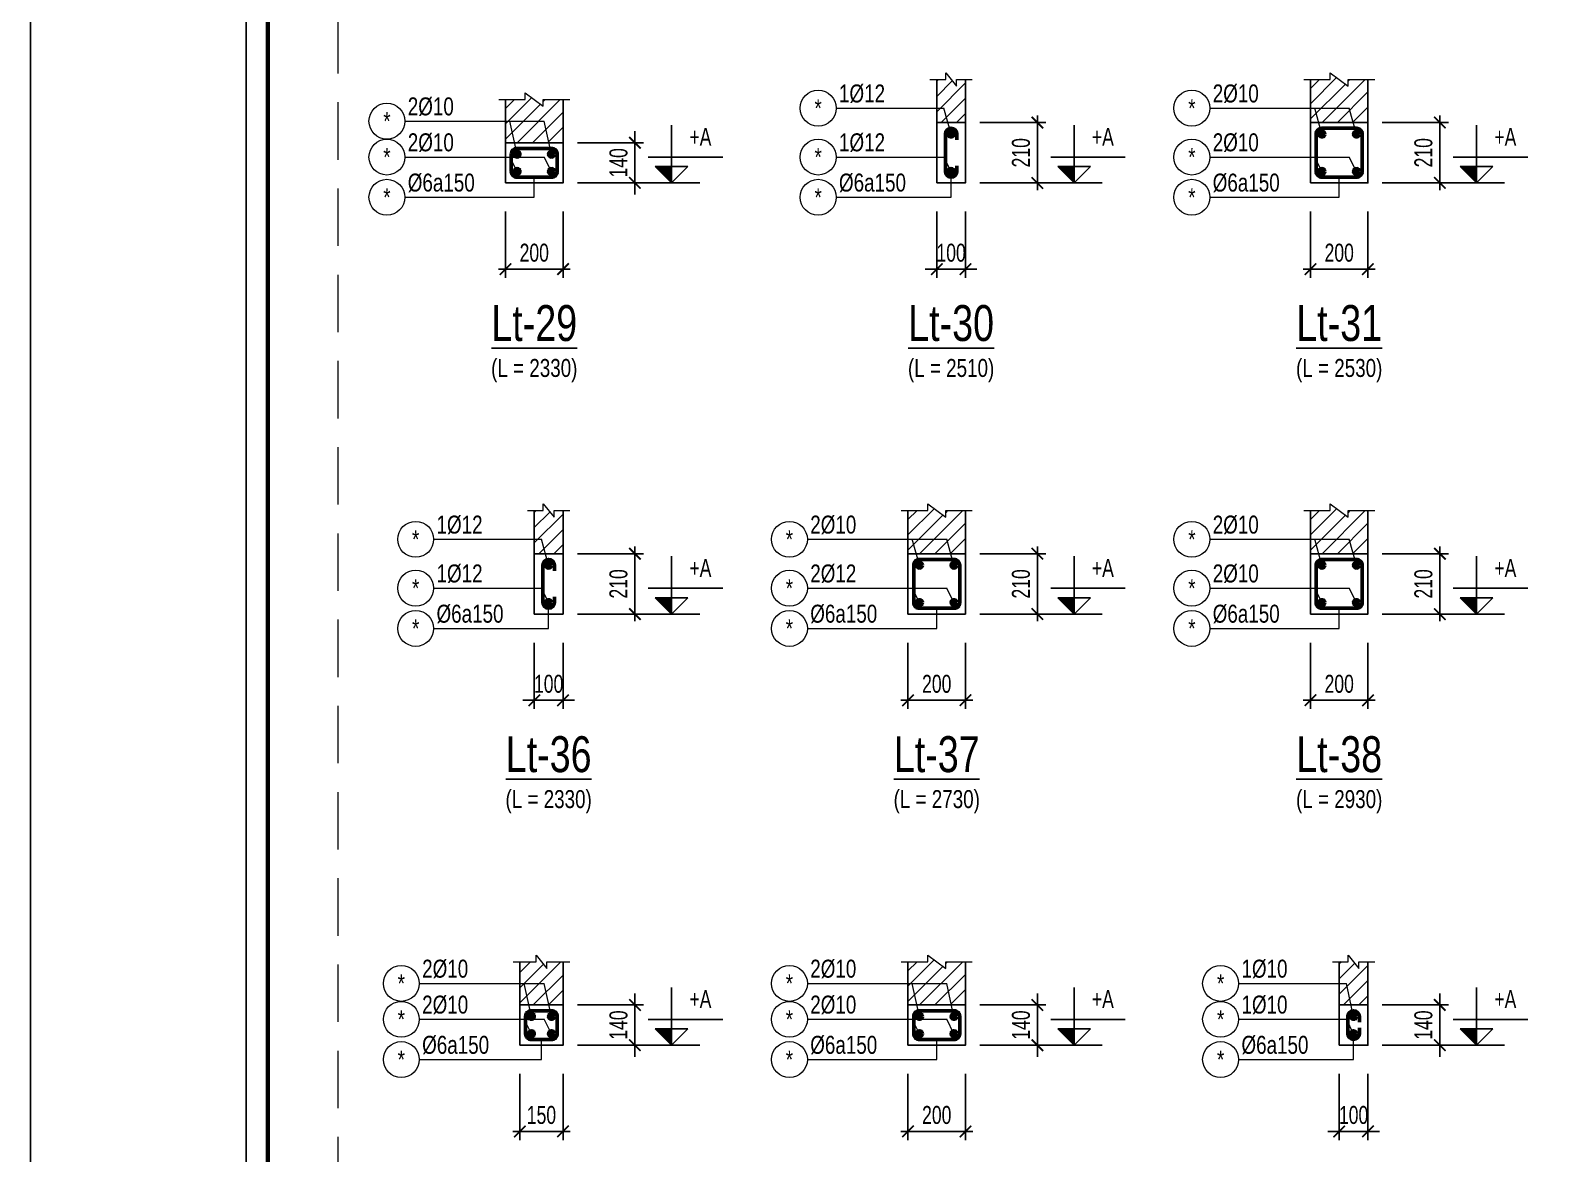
# Model space of a CAD drawing. Header units: millimetres. Extents: x 0 to 84100, y 0 to 158663.
# Drawn here: x 0 to 5318, y 18773 to 22680 of the extents above; entities that cross this region are included whole.
import ezdxf
from ezdxf.enums import TextEntityAlignment as Align

# ---------------------------------------------------------------- set-up
doc = ezdxf.new("R2010")
doc.units = ezdxf.units.MM
doc.header["$LTSCALE"] = 800
doc.header["$MEASUREMENT"] = 0
doc.linetypes.add('HIDDEN', pattern=[0.375, 0.25, -0.125])
doc.layers.get('DEFPOINTS').update_dxf_attribs({"color": 87})
for name, color, linetype in [('CDC-KHUNGTEN', 9, 'Continuous'), ('CDC.02.DIM', 1, 'Continuous'), ('CDC.03.BORDER', 3, 'Continuous'), ('CDC.06.TEXT', 2, 'Continuous'), ('CDC.10.HATCH', 9, 'Continuous')]:
    doc.layers.add(name, color=color, linetype=linetype)
for name, color, linetype, lineweight in [('CDC.04.HIDDEN', 8, 'HIDDEN', 15), ('CDC.05.STEEL', 4, 'Continuous', 50), ('CDC.11.NOTE', 8, 'Continuous', 18), ('CDC.14.STEELNUM', 9, 'Continuous', 18), ('STEEL_NODE', 6, 'Continuous', 50)]:
    doc.layers.add(name, color=color, linetype=linetype, lineweight=lineweight)
doc.styles.add('KCS_BIGTEXT', font='arial.ttf', dxfattribs={"width": 0.7})
doc.styles.add('KCS_SMTEXT', font='arial.ttf', dxfattribs={"width": 0.7})
doc.dimstyles.new('KCS_DIM25', dxfattribs={"dimtxt": 62.5, "dimasz": 40, "dimexe": 30, "dimexo": 0, "dimgap": 25, "dimtad": 1, "dimdec": 0, "dimzin": 13, "dimdsep": 46, "dimtxsty": 'KCS_SMTEXT', "dimblk": 'ARCHTICK', "dimcen": 0, "dimdle": 25, "dimclrd": 1, "dimclre": 1, "dimclrt": 2, "dimadec": 0, "dimazin": 0, "dimtfac": 1, "dimtdec": 0, "dimtix": 1, "dimtmove": 2, "dimatfit": 3, "dimfxl": 1, "dimtolj": 1, "dimtzin": 13, "dimarcsym": 0})

# ---------------------------------------------------------------- blocks, each defined once
blk = doc.blocks.new('_ArchTick')
at = {"color": 0, "linetype": 'ByBlock', "const_width": 0.15}
blk.add_lwpolyline([(-0.5, -0.5), (0.5, 0.5)], dxfattribs=at)
blk = doc.blocks.new('*D301')
at = {"layer": 'CDC.02.DIM', "color": 1, "lineweight": -2, "transparency": 16777216}
for p, q in [((1702.1, 19050), (1702.1, 18820)), ((1852.1, 19050), (1852.1, 18820)), ((1677.1, 18850), (1877.1, 18850))]:
    blk.add_line(p, q, dxfattribs=at)
at = {"layer": 'DEFPOINTS', "color": 0, "transparency": 16777216}
for p in [(1702.1, 19050), (1852.1, 19050), (1852.1, 18850)]:
    blk.add_point(p, dxfattribs=at)
at = {"layer": 'CDC.02.DIM', "color": 1, "lineweight": -2, "transparency": 16777216, "xscale": 40, "yscale": 40, "zscale": 40, "rotation": 180}
blk.add_blockref('_ArchTick', (1702.1, 18850), dxfattribs=at)
at = {"layer": 'CDC.02.DIM', "color": 1, "lineweight": -2, "transparency": 16777216, "xscale": 40, "yscale": 40, "zscale": 40}
blk.add_blockref('_ArchTick', (1852.1, 18850), dxfattribs=at)
at = {"layer": 'CDC.02.DIM', "color": 2, "transparency": 16777216, "insert": (1777.1, 18906.9), "char_height": 62.5, "attachment_point": 5, "style": 'KCS_SMTEXT'}
blk.add_mtext('\\A1;150', dxfattribs=at)
blk = doc.blocks.new('*D302')
at = {"layer": 'CDC.02.DIM', "color": 1, "lineweight": -2, "transparency": 16777216}
for p, q in [((2102.1, 19290), (2102.1, 19330)), ((1902.1, 19290), (2132.1, 19290)), ((2102.1, 19290), (2102.1, 19150)), ((1902.1, 19150), (2132.1, 19150)), ((2102.1, 19150), (2102.1, 19110))]:
    blk.add_line(p, q, dxfattribs=at)
at = {"layer": 'DEFPOINTS', "color": 0, "transparency": 16777216}
for p in [(1902.1, 19290), (1902.1, 19150), (2102.1, 19150)]:
    blk.add_point(p, dxfattribs=at)
at = {"layer": 'CDC.02.DIM', "color": 1, "lineweight": -2, "transparency": 16777216, "xscale": 40, "yscale": 40, "zscale": 40}
for p, rotation in [((2102.1, 19290), 270), ((2102.1, 19150), 90)]:
    blk.add_blockref('_ArchTick', p, dxfattribs=dict(at, rotation=rotation))
at = {"layer": 'CDC.02.DIM', "color": 2, "transparency": 16777216, "insert": (2045.2, 19220), "char_height": 62.5, "attachment_point": 5, "rotation": 90, "style": 'KCS_SMTEXT'}
blk.add_mtext('\\A1;140', dxfattribs=at)
blk = doc.blocks.new('KCS_SNODE')
at = {"layer": 'STEEL_NODE'}
blk.add_hatch(color=256, dxfattribs=at).paths.add_polyline_path([(10, 0, 1), (-10, 0, 1)])
blk.add_circle((0, 0), 10, dxfattribs=at)
blk = doc.blocks.new('*D303')
at = {"layer": 'CDC.02.DIM', "color": 1, "lineweight": -2, "transparency": 16777216}
for p, q in [((3052.1, 19050), (3052.1, 18820)), ((3252.1, 19050), (3252.1, 18820)), ((3027.1, 18850), (3277.1, 18850))]:
    blk.add_line(p, q, dxfattribs=at)
at = {"layer": 'DEFPOINTS', "color": 0, "transparency": 16777216}
for p in [(3052.1, 19050), (3252.1, 19050), (3252.1, 18850)]:
    blk.add_point(p, dxfattribs=at)
at = {"layer": 'CDC.02.DIM', "color": 1, "lineweight": -2, "transparency": 16777216, "xscale": 40, "yscale": 40, "zscale": 40, "rotation": 180}
blk.add_blockref('_ArchTick', (3052.1, 18850), dxfattribs=at)
at = {"layer": 'CDC.02.DIM', "color": 1, "lineweight": -2, "transparency": 16777216, "xscale": 40, "yscale": 40, "zscale": 40}
blk.add_blockref('_ArchTick', (3252.1, 18850), dxfattribs=at)
at = {"layer": 'CDC.02.DIM', "color": 2, "transparency": 16777216, "insert": (3152.1, 18906.9), "char_height": 62.5, "attachment_point": 5, "style": 'KCS_SMTEXT'}
blk.add_mtext('\\A1;200', dxfattribs=at)
blk = doc.blocks.new('*D304')
at = {"layer": 'CDC.02.DIM', "color": 1, "lineweight": -2, "transparency": 16777216}
for p, q in [((3502.1, 19290), (3502.1, 19330)), ((3302.1, 19290), (3532.1, 19290)), ((3502.1, 19290), (3502.1, 19150)), ((3302.1, 19150), (3532.1, 19150)), ((3502.1, 19150), (3502.1, 19110))]:
    blk.add_line(p, q, dxfattribs=at)
at = {"layer": 'DEFPOINTS', "color": 0, "transparency": 16777216}
for p in [(3302.1, 19290), (3302.1, 19150), (3502.1, 19150)]:
    blk.add_point(p, dxfattribs=at)
at = {"layer": 'CDC.02.DIM', "color": 1, "lineweight": -2, "transparency": 16777216, "xscale": 40, "yscale": 40, "zscale": 40}
for p, rotation in [((3502.1, 19290), 270), ((3502.1, 19150), 90)]:
    blk.add_blockref('_ArchTick', p, dxfattribs=dict(at, rotation=rotation))
at = {"layer": 'CDC.02.DIM', "color": 2, "transparency": 16777216, "insert": (3445.2, 19220), "char_height": 62.5, "attachment_point": 5, "rotation": 90, "style": 'KCS_SMTEXT'}
blk.add_mtext('\\A1;140', dxfattribs=at)
blk = doc.blocks.new('*D305')
at = {"layer": 'CDC.02.DIM', "color": 1, "lineweight": -2, "transparency": 16777216}
for p, q in [((4552.1, 19050), (4552.1, 18820)), ((4652.1, 19050), (4652.1, 18820)), ((4552.1, 18850), (4512.1, 18850)), ((4552.1, 18850), (4652.1, 18850)), ((4652.1, 18850), (4692.1, 18850))]:
    blk.add_line(p, q, dxfattribs=at)
at = {"layer": 'DEFPOINTS', "color": 0, "transparency": 16777216}
for p in [(4552.1, 19050), (4652.1, 19050), (4652.1, 18850)]:
    blk.add_point(p, dxfattribs=at)
at = {"layer": 'CDC.02.DIM', "color": 1, "lineweight": -2, "transparency": 16777216, "xscale": 40, "yscale": 40, "zscale": 40}
blk.add_blockref('_ArchTick', (4552.1, 18850), dxfattribs=at)
at = {"layer": 'CDC.02.DIM', "color": 1, "lineweight": -2, "transparency": 16777216, "xscale": 40, "yscale": 40, "zscale": 40, "rotation": 180}
blk.add_blockref('_ArchTick', (4652.1, 18850), dxfattribs=at)
at = {"layer": 'CDC.02.DIM', "color": 2, "transparency": 16777216, "insert": (4602.1, 18906.9), "char_height": 62.5, "attachment_point": 5, "style": 'KCS_SMTEXT'}
blk.add_mtext('\\A1;100', dxfattribs=at)
blk = doc.blocks.new('*D306')
at = {"layer": 'CDC.02.DIM', "color": 1, "lineweight": -2, "transparency": 16777216}
for p, q in [((4902.1, 19290), (4902.1, 19330)), ((4702.1, 19290), (4932.1, 19290)), ((4902.1, 19290), (4902.1, 19150)), ((4702.1, 19150), (4932.1, 19150)), ((4902.1, 19150), (4902.1, 19110))]:
    blk.add_line(p, q, dxfattribs=at)
at = {"layer": 'DEFPOINTS', "color": 0, "transparency": 16777216}
for p in [(4702.1, 19290), (4702.1, 19150), (4902.1, 19150)]:
    blk.add_point(p, dxfattribs=at)
at = {"layer": 'CDC.02.DIM', "color": 1, "lineweight": -2, "transparency": 16777216, "xscale": 40, "yscale": 40, "zscale": 40}
for p, rotation in [((4902.1, 19290), 270), ((4902.1, 19150), 90)]:
    blk.add_blockref('_ArchTick', p, dxfattribs=dict(at, rotation=rotation))
at = {"layer": 'CDC.02.DIM', "color": 2, "transparency": 16777216, "insert": (4845.2, 19220), "char_height": 62.5, "attachment_point": 5, "rotation": 90, "style": 'KCS_SMTEXT'}
blk.add_mtext('\\A1;140', dxfattribs=at)
blk = doc.blocks.new('*D325')
at = {"layer": 'CDC.02.DIM', "color": 1, "lineweight": -2, "transparency": 16777216}
for p, q in [((1652.1, 22050), (1652.1, 21820)), ((1852.1, 22050), (1852.1, 21820)), ((1627.1, 21850), (1877.1, 21850))]:
    blk.add_line(p, q, dxfattribs=at)
at = {"layer": 'DEFPOINTS', "color": 0, "transparency": 16777216}
for p in [(1652.1, 22050), (1852.1, 22050), (1852.1, 21850)]:
    blk.add_point(p, dxfattribs=at)
at = {"layer": 'CDC.02.DIM', "color": 1, "lineweight": -2, "transparency": 16777216, "xscale": 40, "yscale": 40, "zscale": 40, "rotation": 180}
blk.add_blockref('_ArchTick', (1652.1, 21850), dxfattribs=at)
at = {"layer": 'CDC.02.DIM', "color": 1, "lineweight": -2, "transparency": 16777216, "xscale": 40, "yscale": 40, "zscale": 40}
blk.add_blockref('_ArchTick', (1852.1, 21850), dxfattribs=at)
at = {"layer": 'CDC.02.DIM', "color": 2, "transparency": 16777216, "insert": (1752.1, 21906.9), "char_height": 62.5, "attachment_point": 5, "style": 'KCS_SMTEXT'}
blk.add_mtext('\\A1;200', dxfattribs=at)
blk = doc.blocks.new('*D326')
at = {"layer": 'CDC.02.DIM', "color": 1, "lineweight": -2, "transparency": 16777216}
for p, q in [((1902.1, 22290), (2132.1, 22290)), ((2102.1, 22290), (2102.1, 22330)), ((2102.1, 22290), (2102.1, 22150)), ((1902.1, 22150), (2132.1, 22150)), ((2102.1, 22150), (2102.1, 22110))]:
    blk.add_line(p, q, dxfattribs=at)
at = {"layer": 'DEFPOINTS', "color": 0, "transparency": 16777216}
for p in [(1902.1, 22290), (1902.1, 22150), (2102.1, 22150)]:
    blk.add_point(p, dxfattribs=at)
at = {"layer": 'CDC.02.DIM', "color": 1, "lineweight": -2, "transparency": 16777216, "xscale": 40, "yscale": 40, "zscale": 40}
for p, rotation in [((2102.1, 22290), 270), ((2102.1, 22150), 90)]:
    blk.add_blockref('_ArchTick', p, dxfattribs=dict(at, rotation=rotation))
at = {"layer": 'CDC.02.DIM', "color": 2, "transparency": 16777216, "insert": (2045.2, 22220), "char_height": 62.5, "attachment_point": 5, "rotation": 90, "style": 'KCS_SMTEXT'}
blk.add_mtext('\\A1;140', dxfattribs=at)
blk = doc.blocks.new('*D327')
at = {"layer": 'CDC.02.DIM', "color": 1, "lineweight": -2, "transparency": 16777216}
for p, q in [((3152.1, 22050), (3152.1, 21820)), ((3252.1, 22050), (3252.1, 21820)), ((3152.1, 21850), (3112.1, 21850)), ((3152.1, 21850), (3252.1, 21850)), ((3252.1, 21850), (3292.1, 21850))]:
    blk.add_line(p, q, dxfattribs=at)
at = {"layer": 'DEFPOINTS', "color": 0, "transparency": 16777216}
for p in [(3152.1, 22050), (3252.1, 22050), (3252.1, 21850)]:
    blk.add_point(p, dxfattribs=at)
at = {"layer": 'CDC.02.DIM', "color": 1, "lineweight": -2, "transparency": 16777216, "xscale": 40, "yscale": 40, "zscale": 40}
blk.add_blockref('_ArchTick', (3152.1, 21850), dxfattribs=at)
at = {"layer": 'CDC.02.DIM', "color": 1, "lineweight": -2, "transparency": 16777216, "xscale": 40, "yscale": 40, "zscale": 40, "rotation": 180}
blk.add_blockref('_ArchTick', (3252.1, 21850), dxfattribs=at)
at = {"layer": 'CDC.02.DIM', "color": 2, "transparency": 16777216, "insert": (3202.1, 21906.9), "char_height": 62.5, "attachment_point": 5, "style": 'KCS_SMTEXT'}
blk.add_mtext('\\A1;100', dxfattribs=at)
blk = doc.blocks.new('*D328')
at = {"layer": 'CDC.02.DIM', "color": 1, "lineweight": -2, "transparency": 16777216}
for p, q in [((3302.1, 22360), (3532.1, 22360)), ((3502.1, 22385), (3502.1, 22125)), ((3302.1, 22150), (3532.1, 22150))]:
    blk.add_line(p, q, dxfattribs=at)
at = {"layer": 'DEFPOINTS', "color": 0, "transparency": 16777216}
for p in [(3302.1, 22360), (3302.1, 22150), (3502.1, 22150)]:
    blk.add_point(p, dxfattribs=at)
at = {"layer": 'CDC.02.DIM', "color": 1, "lineweight": -2, "transparency": 16777216, "xscale": 40, "yscale": 40, "zscale": 40}
for p, rotation in [((3502.1, 22360), 90), ((3502.1, 22150), 270)]:
    blk.add_blockref('_ArchTick', p, dxfattribs=dict(at, rotation=rotation))
at = {"layer": 'CDC.02.DIM', "color": 2, "transparency": 16777216, "insert": (3445.2, 22255), "char_height": 62.5, "attachment_point": 5, "rotation": 90, "style": 'KCS_SMTEXT'}
blk.add_mtext('\\A1;210', dxfattribs=at)
blk = doc.blocks.new('*D329')
at = {"layer": 'CDC.02.DIM', "color": 1, "lineweight": -2, "transparency": 16777216}
for p, q in [((4452.1, 22050), (4452.1, 21820)), ((4652.1, 22050), (4652.1, 21820)), ((4427.1, 21850), (4677.1, 21850))]:
    blk.add_line(p, q, dxfattribs=at)
at = {"layer": 'DEFPOINTS', "color": 0, "transparency": 16777216}
for p in [(4452.1, 22050), (4652.1, 22050), (4652.1, 21850)]:
    blk.add_point(p, dxfattribs=at)
at = {"layer": 'CDC.02.DIM', "color": 1, "lineweight": -2, "transparency": 16777216, "xscale": 40, "yscale": 40, "zscale": 40, "rotation": 180}
blk.add_blockref('_ArchTick', (4452.1, 21850), dxfattribs=at)
at = {"layer": 'CDC.02.DIM', "color": 1, "lineweight": -2, "transparency": 16777216, "xscale": 40, "yscale": 40, "zscale": 40}
blk.add_blockref('_ArchTick', (4652.1, 21850), dxfattribs=at)
at = {"layer": 'CDC.02.DIM', "color": 2, "transparency": 16777216, "insert": (4552.1, 21906.9), "char_height": 62.5, "attachment_point": 5, "style": 'KCS_SMTEXT'}
blk.add_mtext('\\A1;200', dxfattribs=at)
blk = doc.blocks.new('*D330')
at = {"layer": 'CDC.02.DIM', "color": 1, "lineweight": -2, "transparency": 16777216}
for p, q in [((4702.1, 22360), (4932.1, 22360)), ((4902.1, 22385), (4902.1, 22125)), ((4702.1, 22150), (4932.1, 22150))]:
    blk.add_line(p, q, dxfattribs=at)
at = {"layer": 'DEFPOINTS', "color": 0, "transparency": 16777216}
for p in [(4702.1, 22360), (4702.1, 22150), (4902.1, 22150)]:
    blk.add_point(p, dxfattribs=at)
at = {"layer": 'CDC.02.DIM', "color": 1, "lineweight": -2, "transparency": 16777216, "xscale": 40, "yscale": 40, "zscale": 40}
for p, rotation in [((4902.1, 22360), 90), ((4902.1, 22150), 270)]:
    blk.add_blockref('_ArchTick', p, dxfattribs=dict(at, rotation=rotation))
at = {"layer": 'CDC.02.DIM', "color": 2, "transparency": 16777216, "insert": (4845.2, 22255), "char_height": 62.5, "attachment_point": 5, "rotation": 90, "style": 'KCS_SMTEXT'}
blk.add_mtext('\\A1;210', dxfattribs=at)
blk = doc.blocks.new('*D337')
at = {"layer": 'CDC.02.DIM', "color": 1, "lineweight": -2, "transparency": 16777216}
for p, q in [((3052.1, 20550), (3052.1, 20320)), ((3252.1, 20550), (3252.1, 20320)), ((3027.1, 20350), (3277.1, 20350))]:
    blk.add_line(p, q, dxfattribs=at)
at = {"layer": 'DEFPOINTS', "color": 0, "transparency": 16777216}
for p in [(3052.1, 20550), (3252.1, 20550), (3252.1, 20350)]:
    blk.add_point(p, dxfattribs=at)
at = {"layer": 'CDC.02.DIM', "color": 1, "lineweight": -2, "transparency": 16777216, "xscale": 40, "yscale": 40, "zscale": 40, "rotation": 180}
blk.add_blockref('_ArchTick', (3052.1, 20350), dxfattribs=at)
at = {"layer": 'CDC.02.DIM', "color": 1, "lineweight": -2, "transparency": 16777216, "xscale": 40, "yscale": 40, "zscale": 40}
blk.add_blockref('_ArchTick', (3252.1, 20350), dxfattribs=at)
at = {"layer": 'CDC.02.DIM', "color": 2, "transparency": 16777216, "insert": (3152.1, 20406.9), "char_height": 62.5, "attachment_point": 5, "style": 'KCS_SMTEXT'}
blk.add_mtext('\\A1;200', dxfattribs=at)
blk = doc.blocks.new('*D338')
at = {"layer": 'CDC.02.DIM', "color": 1, "lineweight": -2, "transparency": 16777216}
for p, q in [((3302.1, 20860), (3532.1, 20860)), ((3502.1, 20885), (3502.1, 20625)), ((3302.1, 20650), (3532.1, 20650))]:
    blk.add_line(p, q, dxfattribs=at)
at = {"layer": 'DEFPOINTS', "color": 0, "transparency": 16777216}
for p in [(3302.1, 20860), (3302.1, 20650), (3502.1, 20650)]:
    blk.add_point(p, dxfattribs=at)
at = {"layer": 'CDC.02.DIM', "color": 1, "lineweight": -2, "transparency": 16777216, "xscale": 40, "yscale": 40, "zscale": 40}
for p, rotation in [((3502.1, 20860), 90), ((3502.1, 20650), 270)]:
    blk.add_blockref('_ArchTick', p, dxfattribs=dict(at, rotation=rotation))
at = {"layer": 'CDC.02.DIM', "color": 2, "transparency": 16777216, "insert": (3445.2, 20755), "char_height": 62.5, "attachment_point": 5, "rotation": 90, "style": 'KCS_SMTEXT'}
blk.add_mtext('\\A1;210', dxfattribs=at)
blk = doc.blocks.new('*D339')
at = {"layer": 'CDC.02.DIM', "color": 1, "lineweight": -2, "transparency": 16777216}
for p, q in [((1752.1, 20550), (1752.1, 20320)), ((1852.1, 20550), (1852.1, 20320)), ((1752.1, 20350), (1712.1, 20350)), ((1752.1, 20350), (1852.1, 20350)), ((1852.1, 20350), (1892.1, 20350))]:
    blk.add_line(p, q, dxfattribs=at)
at = {"layer": 'DEFPOINTS', "color": 0, "transparency": 16777216}
for p in [(1752.1, 20550), (1852.1, 20550), (1852.1, 20350)]:
    blk.add_point(p, dxfattribs=at)
at = {"layer": 'CDC.02.DIM', "color": 1, "lineweight": -2, "transparency": 16777216, "xscale": 40, "yscale": 40, "zscale": 40}
blk.add_blockref('_ArchTick', (1752.1, 20350), dxfattribs=at)
at = {"layer": 'CDC.02.DIM', "color": 1, "lineweight": -2, "transparency": 16777216, "xscale": 40, "yscale": 40, "zscale": 40, "rotation": 180}
blk.add_blockref('_ArchTick', (1852.1, 20350), dxfattribs=at)
at = {"layer": 'CDC.02.DIM', "color": 2, "transparency": 16777216, "insert": (1802.1, 20406.9), "char_height": 62.5, "attachment_point": 5, "style": 'KCS_SMTEXT'}
blk.add_mtext('\\A1;100', dxfattribs=at)
blk = doc.blocks.new('*D340')
at = {"layer": 'CDC.02.DIM', "color": 1, "lineweight": -2, "transparency": 16777216}
for p, q in [((1902.1, 20860), (2132.1, 20860)), ((2102.1, 20885), (2102.1, 20625)), ((1902.1, 20650), (2132.1, 20650))]:
    blk.add_line(p, q, dxfattribs=at)
at = {"layer": 'DEFPOINTS', "color": 0, "transparency": 16777216}
for p in [(1902.1, 20860), (1902.1, 20650), (2102.1, 20650)]:
    blk.add_point(p, dxfattribs=at)
at = {"layer": 'CDC.02.DIM', "color": 1, "lineweight": -2, "transparency": 16777216, "xscale": 40, "yscale": 40, "zscale": 40}
for p, rotation in [((2102.1, 20860), 90), ((2102.1, 20650), 270)]:
    blk.add_blockref('_ArchTick', p, dxfattribs=dict(at, rotation=rotation))
at = {"layer": 'CDC.02.DIM', "color": 2, "transparency": 16777216, "insert": (2045.2, 20755), "char_height": 62.5, "attachment_point": 5, "rotation": 90, "style": 'KCS_SMTEXT'}
blk.add_mtext('\\A1;210', dxfattribs=at)
blk = doc.blocks.new('*D341')
at = {"layer": 'CDC.02.DIM', "color": 1, "lineweight": -2, "transparency": 16777216}
for p, q in [((4452.1, 20550), (4452.1, 20320)), ((4652.1, 20550), (4652.1, 20320)), ((4427.1, 20350), (4677.1, 20350))]:
    blk.add_line(p, q, dxfattribs=at)
at = {"layer": 'DEFPOINTS', "color": 0, "transparency": 16777216}
for p in [(4452.1, 20550), (4652.1, 20550), (4652.1, 20350)]:
    blk.add_point(p, dxfattribs=at)
at = {"layer": 'CDC.02.DIM', "color": 1, "lineweight": -2, "transparency": 16777216, "xscale": 40, "yscale": 40, "zscale": 40, "rotation": 180}
blk.add_blockref('_ArchTick', (4452.1, 20350), dxfattribs=at)
at = {"layer": 'CDC.02.DIM', "color": 1, "lineweight": -2, "transparency": 16777216, "xscale": 40, "yscale": 40, "zscale": 40}
blk.add_blockref('_ArchTick', (4652.1, 20350), dxfattribs=at)
at = {"layer": 'CDC.02.DIM', "color": 2, "transparency": 16777216, "insert": (4552.1, 20406.9), "char_height": 62.5, "attachment_point": 5, "style": 'KCS_SMTEXT'}
blk.add_mtext('\\A1;200', dxfattribs=at)
blk = doc.blocks.new('*D342')
at = {"layer": 'CDC.02.DIM', "color": 1, "lineweight": -2, "transparency": 16777216}
for p, q in [((4702.1, 20860), (4932.1, 20860)), ((4902.1, 20885), (4902.1, 20625)), ((4702.1, 20650), (4932.1, 20650))]:
    blk.add_line(p, q, dxfattribs=at)
at = {"layer": 'DEFPOINTS', "color": 0, "transparency": 16777216}
for p in [(4702.1, 20860), (4702.1, 20650), (4902.1, 20650)]:
    blk.add_point(p, dxfattribs=at)
at = {"layer": 'CDC.02.DIM', "color": 1, "lineweight": -2, "transparency": 16777216, "xscale": 40, "yscale": 40, "zscale": 40}
for p, rotation in [((4902.1, 20860), 90), ((4902.1, 20650), 270)]:
    blk.add_blockref('_ArchTick', p, dxfattribs=dict(at, rotation=rotation))
at = {"layer": 'CDC.02.DIM', "color": 2, "transparency": 16777216, "insert": (4845.2, 20755), "char_height": 62.5, "attachment_point": 5, "rotation": 90, "style": 'KCS_SMTEXT'}
blk.add_mtext('\\A1;210', dxfattribs=at)
blk = doc.blocks.new('Khung tên chuẩn')
at = {"layer": 'CDC-KHUNGTEN', "color": 8}
blk.add_lwpolyline([(75096, 1100), (83000, 1100), (83000, 58300), (3000, 58300), (3000, 1100), (75096, 1100)], dxfattribs=at)
at = {"layer": 'CDC-KHUNGTEN', "color": 255, "lineweight": 60}
blk.add_lwpolyline([(74900, 1400), (74900, 58000), (3300, 58000), (3300, 1400), (74900, 1400)], close=True, dxfattribs=at)
at = {"layer": 'DEFPOINTS', "color": 1, "ltscale": 0.2}
blk.add_lwpolyline([(0, 0), (0, 59400), (84100, 59400), (84100, 0), (0, 0)], close=True, dxfattribs=at)

msp = doc.modelspace()

# ---------------------------------------------------------------- hatches: boundary and pattern name
at = {"layer": 'CDC.10.HATCH'}
h = msp.add_hatch(dxfattribs=at)
h.set_pattern_fill('ANSI31', color=256, scale=300, style=0)
h.set_pattern_definition([(45, (181607.19, -980510.537), (-26.5165043, 26.5165043), [])])
h.paths.add_polyline_path([(3252.1, 22510), (3220.8, 22510), (3220.8, 22486.6), (3183.3, 22533.4), (3183.3, 22510), (3152.1, 22510), (3152.1, 22360), (3252.1, 22360)])
h = msp.add_hatch(dxfattribs=at)
h.set_pattern_fill('ANSI31', color=256, scale=300, style=0)
h.set_pattern_definition([(45, (184244.69, -980152.78), (-26.5165043, 26.5165043), [])])
h.paths.add_polyline_path([(4652.1, 22510), (4583.3, 22510), (4583.3, 22486.6), (4520.8, 22533.4), (4520.8, 22510), (4452.1, 22510), (4452.1, 22360), (4652.1, 22360)])
h = msp.add_hatch(dxfattribs=at)
h.set_pattern_fill('ANSI31', color=256, scale=300, style=0)
h.set_pattern_definition([(45, (181444.69, -980222.78), (-26.5165043, 26.5165043), [])])
h.paths.add_polyline_path([(1852.1, 22440), (1783.3, 22440), (1783.3, 22416.6), (1720.8, 22463.4), (1720.8, 22440), (1652.1, 22440), (1652.1, 22290), (1852.1, 22290)])
h = msp.add_hatch(dxfattribs=at)
h.set_pattern_fill('ANSI31', color=256, scale=300, style=0)
h.set_pattern_definition([(45, (180207.19, -982010.537), (-26.5165043, 26.5165043), [])])
h.paths.add_polyline_path([(1852.1, 21010), (1820.8, 21010), (1820.8, 20986.6), (1783.3, 21033.4), (1783.3, 21010), (1752.1, 21010), (1752.1, 20860), (1852.1, 20860)])
h = msp.add_hatch(dxfattribs=at)
h.set_pattern_fill('ANSI31', color=256, scale=300, style=0)
h.set_pattern_definition([(45, (182844.69, -981652.78), (-26.5165043, 26.5165043), [])])
h.paths.add_polyline_path([(3252.1, 21010), (3183.3, 21010), (3183.3, 20986.6), (3120.8, 21033.4), (3120.8, 21010), (3052.1, 21010), (3052.1, 20860), (3252.1, 20860)])
h = msp.add_hatch(dxfattribs=at)
h.set_pattern_fill('ANSI31', color=256, scale=300, style=0)
h.set_pattern_definition([(45, (184244.69, -981652.78), (-26.5165043, 26.5165043), [])])
h.paths.add_polyline_path([(4652.1, 21010), (4583.3, 21010), (4583.3, 20986.6), (4520.8, 21033.4), (4520.8, 21010), (4452.1, 21010), (4452.1, 20860), (4652.1, 20860)])
h = msp.add_hatch(dxfattribs=at)
h.set_pattern_fill('ANSI31', color=256, scale=300, style=0)
h.set_pattern_definition([(45, (176627.657, -974412.78), (-26.5165043, 26.5165043), [])])
h.paths.add_polyline_path([(1852.1, 19440), (1795.8, 19440), (1795.8, 19416.6), (1758.3, 19463.4), (1758.3, 19440), (1702.1, 19440), (1702.1, 19290), (1852.1, 19290)])
h = msp.add_hatch(dxfattribs=at)
h.set_pattern_fill('ANSI31', color=256, scale=300, style=0)
h.set_pattern_definition([(45, (182844.69, -983222.78), (-26.5165043, 26.5165043), [])])
h.paths.add_polyline_path([(3252.1, 19440), (3183.3, 19440), (3183.3, 19416.6), (3120.8, 19463.4), (3120.8, 19440), (3052.1, 19440), (3052.1, 19290), (3252.1, 19290)])
h = msp.add_hatch(dxfattribs=at)
h.set_pattern_fill('ANSI31', color=256, scale=300, style=0)
h.set_pattern_definition([(45, (183007.19, -983580.537), (-26.5165043, 26.5165043), [])])
h.paths.add_polyline_path([(4652.1, 19440), (4620.8, 19440), (4620.8, 19416.6), (4583.3, 19463.4), (4583.3, 19440), (4552.1, 19440), (4552.1, 19290), (4652.1, 19290)])

# ---------------------------------------------------------------- linework, layer by layer
at = {"layer": 'CDC.02.DIM', "color": 1, "linetype": 'ByBlock'}
for p, q in [((2229.8, 22150), (2229.8, 22351.1)), ((3629.8, 22150), (3629.8, 22351.1)), ((5029.8, 22150), (5029.8, 22351.1)), ((2408.1, 22239.9), (2148.6, 22239.9)), ((3808.1, 22239.9), (3548.6, 22239.9)), ((5208.1, 22239.9), (4948.6, 22239.9)), ((2286.6, 22206.8), (2173, 22206.8)), ((2229.8, 22150), (2173, 22206.8)), ((2229.8, 22150), (2286.6, 22206.8)), ((3686.6, 22206.8), (3573, 22206.8)), ((3629.8, 22150), (3573, 22206.8)), ((3629.8, 22150), (3686.6, 22206.8)), ((5086.6, 22206.8), (4973, 22206.8)), ((5029.8, 22150), (4973, 22206.8)), ((5029.8, 22150), (5086.6, 22206.8)), ((2327.5, 22150), (2132.1, 22150)), ((3727.5, 22150), (3532.1, 22150)), ((5127.5, 22150), (4932.1, 22150)), ((2229.8, 20650), (2229.8, 20851.1)), ((3629.8, 20650), (3629.8, 20851.1)), ((5029.8, 20650), (5029.8, 20851.1)), ((2408.1, 20739.9), (2148.6, 20739.9)), ((2286.6, 20706.8), (2173, 20706.8)), ((2229.8, 20650), (2173, 20706.8)), ((2229.8, 20650), (2286.6, 20706.8)), ((3808.1, 20739.9), (3548.6, 20739.9)), ((3686.6, 20706.8), (3573, 20706.8)), ((3629.8, 20650), (3573, 20706.8)), ((3629.8, 20650), (3686.6, 20706.8)), ((5208.1, 20739.9), (4948.6, 20739.9)), ((5086.6, 20706.8), (4973, 20706.8)), ((5029.8, 20650), (4973, 20706.8)), ((5029.8, 20650), (5086.6, 20706.8)), ((2327.5, 20650), (2132.1, 20650)), ((3727.5, 20650), (3532.1, 20650)), ((5127.5, 20650), (4932.1, 20650)), ((2229.8, 19150), (2229.8, 19351.1)), ((3629.8, 19150), (3629.8, 19351.1)), ((5029.8, 19150), (5029.8, 19351.1)), ((2408.1, 19239.9), (2148.6, 19239.9)), ((2286.6, 19206.8), (2173, 19206.8)), ((2229.8, 19150), (2173, 19206.8)), ((2229.8, 19150), (2286.6, 19206.8)), ((3808.1, 19239.9), (3548.6, 19239.9)), ((3686.6, 19206.8), (3573, 19206.8)), ((3629.8, 19150), (3573, 19206.8)), ((3629.8, 19150), (3686.6, 19206.8)), ((5208.1, 19239.9), (4948.6, 19239.9)), ((5086.6, 19206.8), (4973, 19206.8)), ((5029.8, 19150), (4973, 19206.8)), ((5029.8, 19150), (5086.6, 19206.8)), ((2327.5, 19150), (2132.1, 19150)), ((3727.5, 19150), (3532.1, 19150)), ((5127.5, 19150), (4932.1, 19150))]:
    msp.add_line(p, q, dxfattribs=at)
at = {"layer": 'CDC.02.DIM'}
for points in [[(2173, 22206.8), (2229.8, 22150), (2229.8, 22206.8)], [(2173, 22206.8), (2229.8, 22150), (2229.8, 22206.8)], [(2173, 22206.8), (2229.8, 22150), (2229.8, 22206.8)], [(2173, 22206.8), (2229.8, 22150), (2229.8, 22206.8)], [(3573, 22206.8), (3629.8, 22150), (3629.8, 22206.8)], [(3573, 22206.8), (3629.8, 22150), (3629.8, 22206.8)], [(3573, 22206.8), (3629.8, 22150), (3629.8, 22206.8)], [(3573, 22206.8), (3629.8, 22150), (3629.8, 22206.8)], [(4973, 22206.8), (5029.8, 22150), (5029.8, 22206.8)], [(4973, 22206.8), (5029.8, 22150), (5029.8, 22206.8)], [(4973, 22206.8), (5029.8, 22150), (5029.8, 22206.8)], [(4973, 22206.8), (5029.8, 22150), (5029.8, 22206.8)], [(2173, 20706.8), (2229.8, 20650), (2229.8, 20706.8)], [(2173, 20706.8), (2229.8, 20650), (2229.8, 20706.8)], [(2173, 20706.8), (2229.8, 20650), (2229.8, 20706.8)], [(2173, 20706.8), (2229.8, 20650), (2229.8, 20706.8)], [(3573, 20706.8), (3629.8, 20650), (3629.8, 20706.8)], [(3573, 20706.8), (3629.8, 20650), (3629.8, 20706.8)], [(3573, 20706.8), (3629.8, 20650), (3629.8, 20706.8)], [(3573, 20706.8), (3629.8, 20650), (3629.8, 20706.8)], [(4973, 20706.8), (5029.8, 20650), (5029.8, 20706.8)], [(4973, 20706.8), (5029.8, 20650), (5029.8, 20706.8)], [(4973, 20706.8), (5029.8, 20650), (5029.8, 20706.8)], [(4973, 20706.8), (5029.8, 20650), (5029.8, 20706.8)], [(2173, 19206.8), (2229.8, 19150), (2229.8, 19206.8)], [(2173, 19206.8), (2229.8, 19150), (2229.8, 19206.8)], [(2173, 19206.8), (2229.8, 19150), (2229.8, 19206.8)], [(2173, 19206.8), (2229.8, 19150), (2229.8, 19206.8)], [(3573, 19206.8), (3629.8, 19150), (3629.8, 19206.8)], [(3573, 19206.8), (3629.8, 19150), (3629.8, 19206.8)], [(3573, 19206.8), (3629.8, 19150), (3629.8, 19206.8)], [(3573, 19206.8), (3629.8, 19150), (3629.8, 19206.8)], [(4973, 19206.8), (5029.8, 19150), (5029.8, 19206.8)], [(4973, 19206.8), (5029.8, 19150), (5029.8, 19206.8)], [(4973, 19206.8), (5029.8, 19150), (5029.8, 19206.8)], [(4973, 19206.8), (5029.8, 19150), (5029.8, 19206.8)]]:
    msp.add_solid(points, dxfattribs=at)
at = {"layer": 'CDC.03.BORDER', "ltscale": 0.5}
for p, q in [((3152.1, 22360), (3152.1, 22510)), ((3252.1, 22360), (3252.1, 22510)), ((4452.1, 22360), (4452.1, 22510)), ((4652.1, 22360), (4652.1, 22510)), ((1652.1, 22290), (1652.1, 22440)), ((1852.1, 22290), (1852.1, 22440)), ((1752.1, 20860), (1752.1, 21010)), ((1852.1, 20860), (1852.1, 21010)), ((3052.1, 20860), (3052.1, 21010)), ((3252.1, 20860), (3252.1, 21010)), ((4452.1, 20860), (4452.1, 21010)), ((4652.1, 20860), (4652.1, 21010)), ((1702.1, 19290), (1702.1, 19440)), ((1852.1, 19290), (1852.1, 19440)), ((3052.1, 19290), (3052.1, 19440)), ((3252.1, 19290), (3252.1, 19440)), ((4552.1, 19290), (4552.1, 19440)), ((4652.1, 19290), (4652.1, 19440))]:
    msp.add_line(p, q, dxfattribs=at)
at = {"layer": 'CDC.03.BORDER'}
for points in [[(3152.1, 22150), (3252.1, 22150), (3252.1, 22360), (3152.1, 22360), (3152.1, 22150)], [(4452.1, 22150), (4652.1, 22150), (4652.1, 22360), (4452.1, 22360), (4452.1, 22150)], [(1652.1, 22150), (1852.1, 22150), (1852.1, 22290), (1652.1, 22290), (1652.1, 22150)], [(1752.1, 20650), (1852.1, 20650), (1852.1, 20860), (1752.1, 20860), (1752.1, 20650)], [(3052.1, 20650), (3252.1, 20650), (3252.1, 20860), (3052.1, 20860), (3052.1, 20650)], [(4452.1, 20650), (4652.1, 20650), (4652.1, 20860), (4452.1, 20860), (4452.1, 20650)], [(1702.1, 19150), (1852.1, 19150), (1852.1, 19290), (1702.1, 19290), (1702.1, 19150)], [(3052.1, 19150), (3252.1, 19150), (3252.1, 19290), (3052.1, 19290), (3052.1, 19150)], [(4552.1, 19150), (4652.1, 19150), (4652.1, 19290), (4552.1, 19290), (4552.1, 19150)]]:
    msp.add_lwpolyline(points, dxfattribs=at)
at = {"layer": 'CDC.04.HIDDEN'}
msp.add_line((1069.7, 15330.7), (1069.7, 28950), dxfattribs=at)
at = {"layer": 'CDC.05.STEEL'}
for points in [[(3222.1, 22300), (3222.1, 22320, 1), (3182.1, 22320), (3182.1, 22190, 1), (3222.1, 22190), (3222.1, 22210)], [(4472.1, 22320), (4472.1, 22190, 0.414214), (4492.1, 22170), (4612.1, 22170, 0.414214), (4632.1, 22190), (4632.1, 22320, 0.414214), (4612.1, 22340), (4492.1, 22340, 0.414214), (4472.1, 22320)], [(1672.1, 22250), (1672.1, 22190, 0.414214), (1692.1, 22170), (1812.1, 22170, 0.414214), (1832.1, 22190), (1832.1, 22250, 0.414214), (1812.1, 22270), (1692.1, 22270, 0.414214), (1672.1, 22250)], [(1822.1, 20800), (1822.1, 20820, 1), (1782.1, 20820), (1782.1, 20690, 1), (1822.1, 20690), (1822.1, 20710)], [(3072.1, 20820), (3072.1, 20690, 0.414214), (3092.1, 20670), (3212.1, 20670, 0.414214), (3232.1, 20690), (3232.1, 20820, 0.414214), (3212.1, 20840), (3092.1, 20840, 0.414214), (3072.1, 20820)], [(4472.1, 20820), (4472.1, 20690, 0.414214), (4492.1, 20670), (4612.1, 20670, 0.414214), (4632.1, 20690), (4632.1, 20820, 0.414214), (4612.1, 20840), (4492.1, 20840, 0.414214), (4472.1, 20820)], [(1722.1, 19250), (1722.1, 19190, 0.414214), (1742.1, 19170), (1812.1, 19170, 0.414214), (1832.1, 19190), (1832.1, 19250, 0.414214), (1812.1, 19270), (1742.1, 19270, 0.414214), (1722.1, 19250)], [(3072.1, 19250), (3072.1, 19190, 0.414214), (3092.1, 19170), (3212.1, 19170, 0.414214), (3232.1, 19190), (3232.1, 19250, 0.414214), (3212.1, 19270), (3092.1, 19270, 0.414214), (3072.1, 19250)], [(4622.1, 19230), (4622.1, 19250, 1), (4582.1, 19250), (4582.1, 19190, 1), (4622.1, 19190), (4622.1, 19210)]]:
    msp.add_lwpolyline(points, format="xyb", dxfattribs=at)
at = {"layer": 'CDC.11.NOTE'}
for p, q in [((2802.1, 22410), (3177.1, 22410)), ((3202.1, 22320), (3177.1, 22410)), ((4102.1, 22410), (4587.1, 22410)), ((4492.1, 22320), (4467.1, 22410)), ((4612.1, 22320), (4587.1, 22410)), ((1302.1, 22365), (1787.1, 22365)), ((1692.1, 22250), (1667.1, 22365)), ((1812.1, 22250), (1787.1, 22365)), ((1302.1, 22240), (1787.1, 22240)), ((1692.1, 22190), (1667.1, 22240)), ((1812.1, 22190), (1787.1, 22240)), ((2802.1, 22240), (3177.1, 22240)), ((3202.1, 22190), (3177.1, 22240)), ((4102.1, 22240), (4587.1, 22240)), ((4492.1, 22190), (4467.1, 22240)), ((4612.1, 22190), (4587.1, 22240)), ((1752.1, 22100), (1752.1, 22170)), ((3202.1, 22100), (3202.1, 22170)), ((4552.1, 22100), (4552.1, 22170)), ((1302.1, 22100), (1752.1, 22100)), ((2802.1, 22100), (3202.1, 22100)), ((4102.1, 22100), (4552.1, 22100)), ((1402.1, 20910), (1777.1, 20910)), ((1802.1, 20820), (1777.1, 20910)), ((2702.1, 20910), (3187.1, 20910)), ((3092.1, 20820), (3067.1, 20910)), ((3212.1, 20820), (3187.1, 20910)), ((4102.1, 20910), (4587.1, 20910)), ((4492.1, 20820), (4467.1, 20910)), ((4612.1, 20820), (4587.1, 20910)), ((1402.1, 20740), (1777.1, 20740)), ((1802.1, 20690), (1777.1, 20740)), ((2702.1, 20740), (3187.1, 20740)), ((3092.1, 20690), (3067.1, 20740)), ((3212.1, 20690), (3187.1, 20740)), ((4102.1, 20740), (4587.1, 20740)), ((4492.1, 20690), (4467.1, 20740)), ((4612.1, 20690), (4587.1, 20740)), ((1802.1, 20600), (1802.1, 20670)), ((3152.1, 20600), (3152.1, 20670)), ((4552.1, 20600), (4552.1, 20670)), ((1402.1, 20600), (1802.1, 20600)), ((2702.1, 20600), (3152.1, 20600)), ((4102.1, 20600), (4552.1, 20600)), ((1352.1, 19365), (1787.1, 19365)), ((1742.1, 19250), (1717.1, 19365)), ((1812.1, 19250), (1787.1, 19365)), ((2702.1, 19365), (3187.1, 19365)), ((3092.1, 19250), (3067.1, 19365)), ((3212.1, 19250), (3187.1, 19365)), ((4202.1, 19365), (4577.1, 19365)), ((4602.1, 19250), (4577.1, 19365)), ((1352.1, 19240), (1787.1, 19240)), ((1742.1, 19190), (1717.1, 19240)), ((1812.1, 19190), (1787.1, 19240)), ((2702.1, 19240), (3187.1, 19240)), ((3092.1, 19190), (3067.1, 19240)), ((3212.1, 19190), (3187.1, 19240)), ((4202.1, 19240), (4577.1, 19240)), ((4602.1, 19190), (4577.1, 19240)), ((1777.1, 19100), (1777.1, 19170)), ((3152.1, 19100), (3152.1, 19170)), ((4602.1, 19100), (4602.1, 19170)), ((1352.1, 19100), (1777.1, 19100)), ((2702.1, 19100), (3152.1, 19100)), ((4202.1, 19100), (4602.1, 19100))]:
    msp.add_line(p, q, dxfattribs=at)
for points in [[(3128.6, 22510), (3183.3, 22510), (3183.3, 22533.4), (3220.8, 22486.6), (3220.8, 22510), (3275.5, 22510)], [(4428.6, 22510), (4520.8, 22510), (4520.8, 22533.4), (4583.3, 22486.6), (4583.3, 22510), (4675.5, 22510)], [(1628.6, 22440), (1720.8, 22440), (1720.8, 22463.4), (1783.3, 22416.6), (1783.3, 22440), (1875.5, 22440)], [(1728.6, 21010), (1783.3, 21010), (1783.3, 21033.4), (1820.8, 20986.6), (1820.8, 21010), (1875.5, 21010)], [(3028.6, 21010), (3120.8, 21010), (3120.8, 21033.4), (3183.3, 20986.6), (3183.3, 21010), (3275.5, 21010)], [(4428.6, 21010), (4520.8, 21010), (4520.8, 21033.4), (4583.3, 20986.6), (4583.3, 21010), (4675.5, 21010)], [(1678.6, 19440), (1758.3, 19440), (1758.3, 19463.4), (1795.8, 19416.6), (1795.8, 19440), (1875.5, 19440)], [(3028.6, 19440), (3120.8, 19440), (3120.8, 19463.4), (3183.3, 19416.6), (3183.3, 19440), (3275.5, 19440)], [(4528.6, 19440), (4583.3, 19440), (4583.3, 19463.4), (4620.8, 19416.6), (4620.8, 19440), (4675.5, 19440)]]:
    msp.add_lwpolyline(points, dxfattribs=at)
at = {"layer": 'CDC.14.STEELNUM'}
for centre in [(2739.6, 22410), (4039.6, 22410), (1239.6, 22365), (1239.6, 22240), (2739.6, 22240), (4039.6, 22240), (1239.6, 22100), (2739.6, 22100), (4039.6, 22100), (1339.6, 20910), (2639.6, 20910), (4039.6, 20910), (1339.6, 20740), (2639.6, 20740), (4039.6, 20740), (1339.6, 20600), (2639.6, 20600), (4039.6, 20600), (1289.6, 19365), (2639.6, 19365), (4139.6, 19365), (1289.6, 19240), (2639.6, 19240), (4139.6, 19240), (1289.6, 19100), (2639.6, 19100), (4139.6, 19100)]:
    msp.add_circle(centre, 62.5, dxfattribs=at)

# ---------------------------------------------------------------- block references
at = {"xscale": 0.25, "yscale": 0.25, "zscale": 0.25}
msp.add_blockref('Khung tên chuẩn', (0, 14850), dxfattribs=at)
at = {"layer": 'STEEL_NODE'}
for p in [(3202.1, 22320), (4492.1, 22320), (4612.1, 22320), (1692.1, 22250), (1812.1, 22250), (1692.1, 22190), (1812.1, 22190), (3202.1, 22190), (4492.1, 22190), (4612.1, 22190), (1802.1, 20820), (3092.1, 20820), (3212.1, 20820), (4492.1, 20820), (4612.1, 20820), (1802.1, 20690), (3092.1, 20690), (3212.1, 20690), (4492.1, 20690), (4612.1, 20690), (1742.1, 19250), (1812.1, 19250), (3092.1, 19250), (3212.1, 19250), (4602.1, 19250), (1742.1, 19190), (1812.1, 19190), (3092.1, 19190), (3212.1, 19190), (4602.1, 19190)]:
    msp.add_blockref('KCS_SNODE', p, dxfattribs=at)

# ---------------------------------------------------------------- texts
at = {"layer": 'CDC.06.TEXT', "style": 'KCS_SMTEXT', "width": 0.75}
for s, p in [('2%%c10', (1312.1, 22385)), ('1%%C12', (2812.1, 22430)), ('2%%c10', (4112.1, 22430)), ('2%%c10', (1312.1, 22260)), ('1%%C12', (2812.1, 22260)), ('2%%c10', (4112.1, 22260)), ('%%C6a150', (1312.1, 22120)), ('%%C6a150', (2812.1, 22120)), ('%%C6a150', (4112.1, 22120)), ('1%%C12', (1412.1, 20930)), ('2%%c10', (2712.1, 20930)), ('2%%c10', (4112.1, 20930)), ('1%%C12', (1412.1, 20760)), ('2%%C12', (2712.1, 20760)), ('2%%c10', (4112.1, 20760)), ('%%C6a150', (1412.1, 20620)), ('%%C6a150', (2712.1, 20620)), ('%%C6a150', (4112.1, 20620)), ('2%%c10', (1362.1, 19385)), ('2%%c10', (2712.1, 19385)), ('1%%C10', (4212.1, 19385)), ('2%%c10', (1362.1, 19260)), ('2%%c10', (2712.1, 19260)), ('1%%C10', (4212.1, 19260)), ('%%C6a150', (1362.1, 19120)), ('%%C6a150', (2712.1, 19120)), ('%%C6a150', (4212.1, 19120))]:
    msp.add_text(s, height=62.5, dxfattribs=at).set_placement(p)
at = {"layer": 'CDC.06.TEXT', "style": 'KCS_SMTEXT', "width": 0.7}
for p in [(2330, 22310.4), (3730, 22310.4), (5130, 22310.4), (2330, 20810.4), (3730, 20810.4), (5130, 20810.4), (2330, 19310.4), (3730, 19310.4), (5130, 19310.4)]:
    msp.add_text('+A', height=62.5, dxfattribs=at).set_placement(p, align=Align.MIDDLE)
at = {"layer": 'CDC.06.TEXT', "color": 4, "style": 'KCS_BIGTEXT', "width": 0.75}
for s, p in [('%%ULt-29', (1752.1, 21600)), ('%%ULt-30', (3202.1, 21600)), ('%%ULt-31', (4552.1, 21600)), ('%%ULt-36', (1802.1, 20100)), ('%%ULt-37', (3152.1, 20100)), ('%%ULt-38', (4552.1, 20100))]:
    msp.add_text(s, height=125, dxfattribs=at).set_placement(p, align=Align.CENTER)
at = {"layer": 'CDC.06.TEXT', "style": 'KCS_SMTEXT', "width": 0.75}
for s, p in [('(L = 2330)', (1752.1, 21475)), ('(L = 2510)', (3202.1, 21475)), ('(L = 2530)', (4552.1, 21475)), ('(L = 2330)', (1802.1, 19975)), ('(L = 2730)', (3152.1, 19975)), ('(L = 2930)', (4552.1, 19975))]:
    msp.add_text(s, height=62.5, dxfattribs=at).set_placement(p, align=Align.CENTER)
at = {"layer": 'CDC.14.STEELNUM', "color": 2, "style": 'KCS_SMTEXT', "width": 0.75}
for p in [(1239.6, 22365), (2739.6, 22410), (4039.6, 22410), (1239.6, 22240), (2739.6, 22240), (4039.6, 22240), (1239.6, 22100), (2739.6, 22100), (4039.6, 22100), (1339.6, 20910), (2639.6, 20910), (4039.6, 20910), (1339.6, 20740), (2639.6, 20740), (4039.6, 20740), (1339.6, 20600), (2639.6, 20600), (4039.6, 20600), (1289.6, 19365), (2639.6, 19365), (4139.6, 19365), (1289.6, 19240), (2639.6, 19240), (4139.6, 19240), (1289.6, 19100), (2639.6, 19100), (4139.6, 19100)]:
    msp.add_text('*', height=62.5, dxfattribs=at).set_placement(p, align=Align.MIDDLE_CENTER)

# ---------------------------------------------------------------- dimensions: what is measured, and where the dimension line sits
at = {"layer": 'CDC.02.DIM'}
for p1, p2, distance, picture, middle in [((3302.1, 22360), (3302.1, 22150), 200, '*D328', (3445.2, 22255)), ((4702.1, 22360), (4702.1, 22150), 200, '*D330', (4845.2, 22255)), ((1902.1, 22290), (1902.1, 22150), 200, '*D326', (2045.2, 22220)), ((1652.1, 22050), (1852.1, 22050), -200, '*D325', (1752.1, 21906.9)), ((3152.1, 22050), (3252.1, 22050), -200, '*D327', (3202.1, 21906.9)), ((4452.1, 22050), (4652.1, 22050), -200, '*D329', (4552.1, 21906.9)), ((1902.1, 20860), (1902.1, 20650), 200, '*D340', (2045.2, 20755)), ((3302.1, 20860), (3302.1, 20650), 200, '*D338', (3445.2, 20755)), ((4702.1, 20860), (4702.1, 20650), 200, '*D342', (4845.2, 20755)), ((1752.1, 20550), (1852.1, 20550), -200, '*D339', (1802.1, 20406.9)), ((3052.1, 20550), (3252.1, 20550), -200, '*D337', (3152.1, 20406.9)), ((4452.1, 20550), (4652.1, 20550), -200, '*D341', (4552.1, 20406.9)), ((1902.1, 19290), (1902.1, 19150), 200, '*D302', (2045.2, 19220)), ((3302.1, 19290), (3302.1, 19150), 200, '*D304', (3445.2, 19220)), ((4702.1, 19290), (4702.1, 19150), 200, '*D306', (4845.2, 19220)), ((1702.1, 19050), (1852.1, 19050), -200, '*D301', (1777.1, 18906.9)), ((3052.1, 19050), (3252.1, 19050), -200, '*D303', (3152.1, 18906.9)), ((4552.1, 19050), (4652.1, 19050), -200, '*D305', (4602.1, 18906.9))]:
    dim = msp.add_aligned_dim(p1=p1, p2=p2, distance=distance, dimstyle='KCS_DIM25', dxfattribs=at)
    dim.commit()
    dim.dimension.update_dxf_attribs({"geometry": picture, "text_midpoint": middle})

doc.saveas('drawing.dxf')
